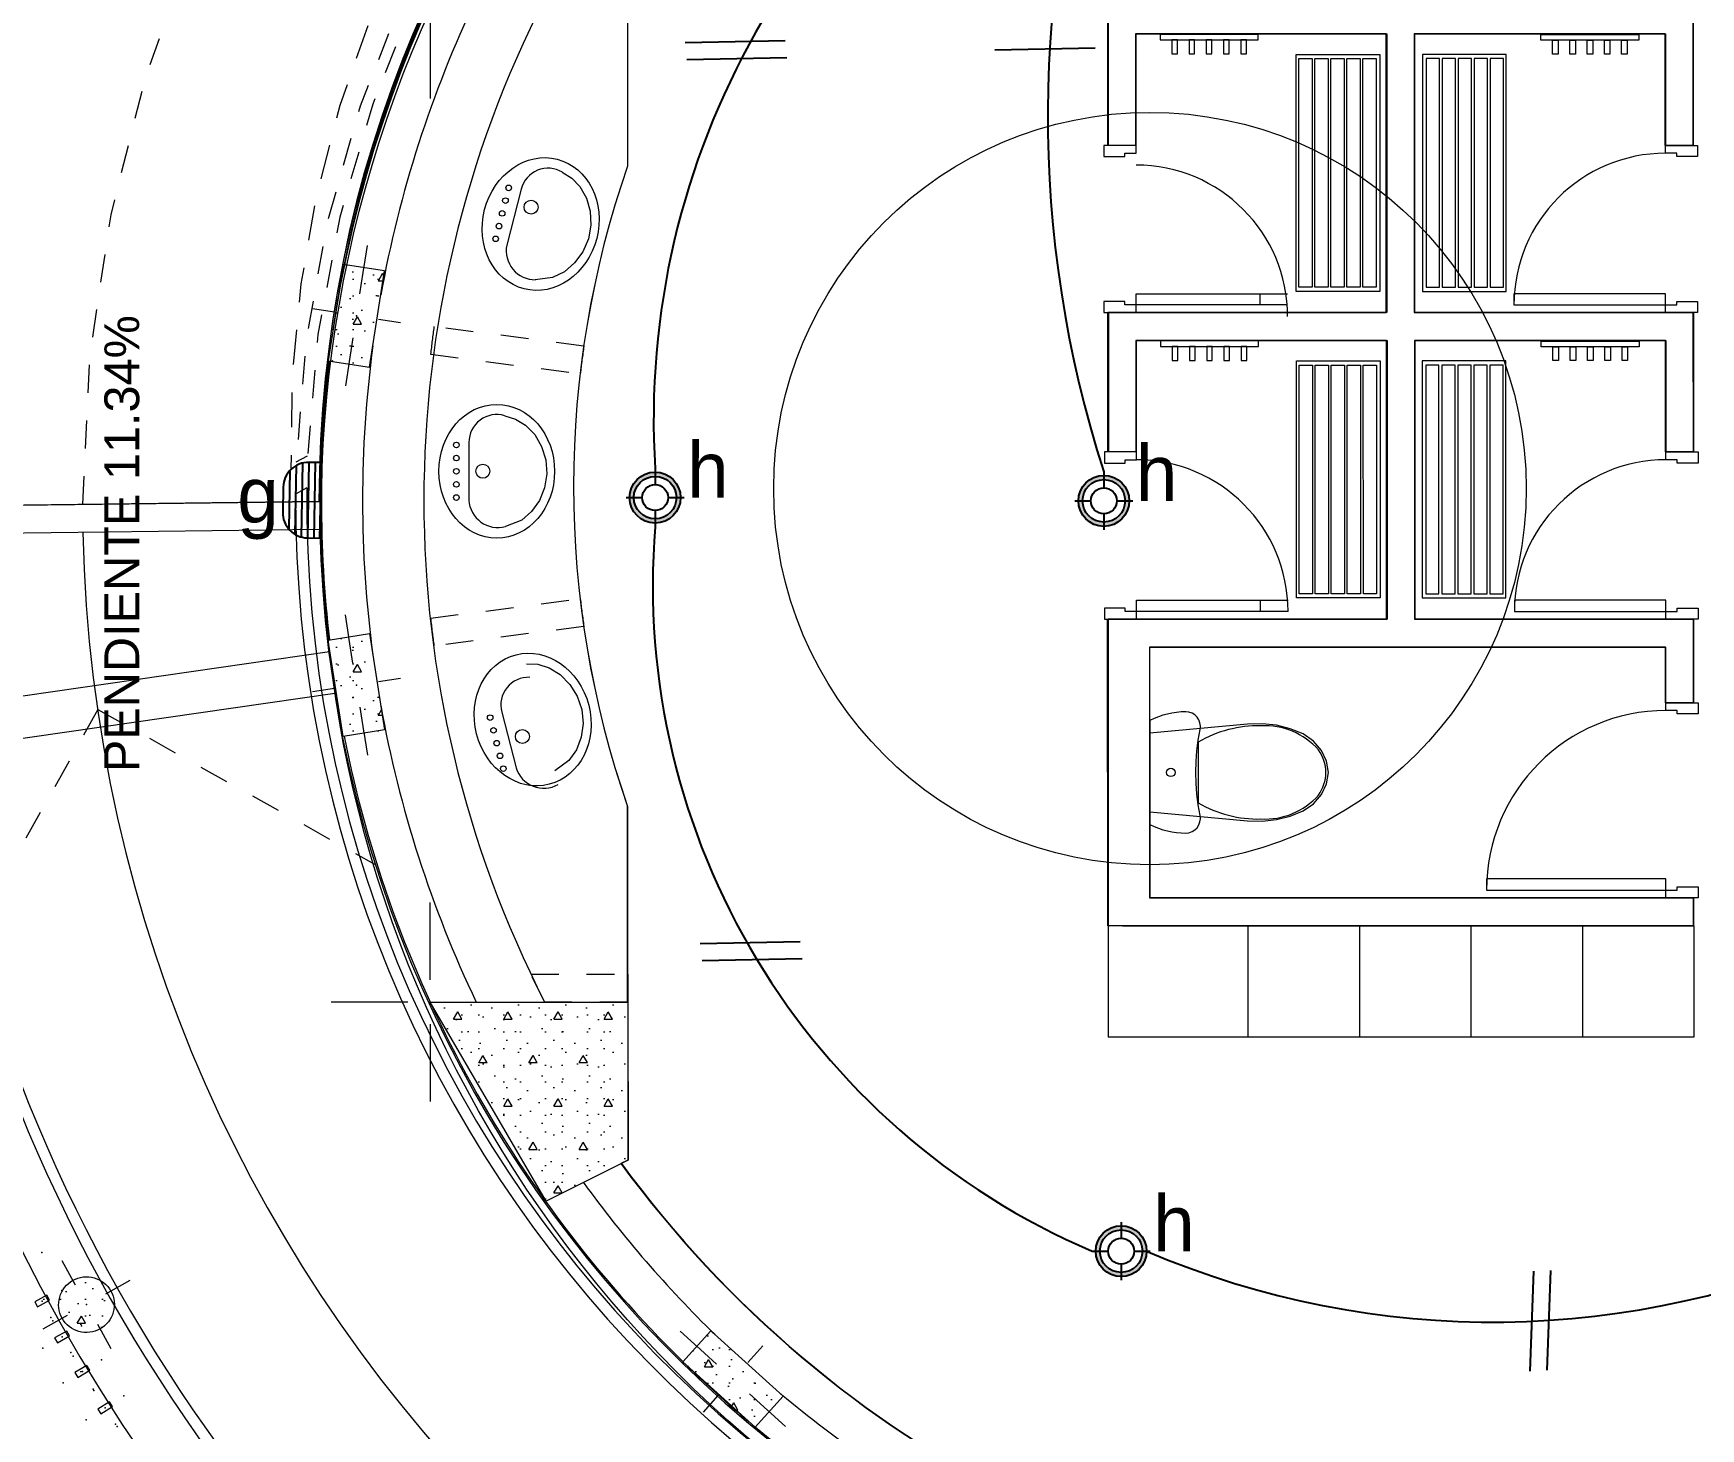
# Model space of a CAD drawing. Header units: feet. Extents: x 2 to 125, y -24 to 91.
# Drawn here: x 77.73 to 83.71, y 80.33 to 85.34 of the extents above; entities that cross this region are included whole.
import ezdxf

# ---------------------------------------------------------------- set-up
doc = ezdxf.new("R2010")
doc.units = ezdxf.units.FT
doc.header["$MEASUREMENT"] = 0
doc.set_wipeout_variables(frame=1)
for name, pattern in [('CONTINUA', [0]), ('Dashed', [0.211667, 0.105833, -0.105833]), ('HIDDEN2', [0.1875, 0.125, -0.0625]), ('Small Dashed', [0.141111, 0.070556, -0.070556])]:
    doc.linetypes.add(name, pattern=pattern)
doc.layers.add('ALUMBRADO', color=1, linetype='Continuous')
for name, color, linetype, lineweight, true_color in [('Annotation - Text_Pen_No__167', 7, 'Continuous', 13, 0x6a6a6a), ('Drawing & Figure_Pen_No__167', 7, 'Continuous', 13, 0x6a6a6a), ('Estructura – Carga_Pen_No__167', 7, 'Continuous', 13, 0x6a6a6a), ('Interior - Furniture _Pen_No__167', 7, 'Continuous', 13, 0x6a6a6a), ('Interior - Mobiliario_Pen_No__167', 7, 'Continuous', 13, 0x6a6a6a), ('Structural - Bearing_Pen_No__167', 7, 'Continuous', 13, 0x6a6a6a)]:
    doc.layers.add(name, color=color, linetype=linetype, lineweight=lineweight, true_color=true_color)
for name, color, linetype, lineweight in [('Cotas varias El', 253, 'Continuous', 13), ('Drawing & Figure_Pen_No__122', 9, 'Continuous', 13), ('Drawing & Figure_Pen_No__141', 7, 'Continuous', 20), ('Interior - Stair & Railing_Pen_No__122', 9, 'Continuous', 13), ('Structural - Bearing_Pen_No__27', 7, 'Continuous', 35), ('TOMACORRIENTE', 5, 'HIDDEN2', 30)]:
    doc.layers.add(name, color=color, linetype=linetype, lineweight=lineweight)
doc.styles.add('GENERATED_STYLE_1', font='arial.ttf')
pattern_1 = [(0, (75.36407, 85.38942), (0, 0.311769), [0.03, -0.15]), (0, (75.45407, 85.5453), (0, 0.311769), [0.03, -0.15]), (60, (75.36407, 85.38942), (-0.27, 0.155885), [0.03, -0.15]), (60, (75.54407, 85.38942), (-0.27, 0.155885), [0.03, -0.15]), (120, (75.39407, 85.38942), (0.27, 0.155885), [0.03, -0.15]), (120, (75.57407, 85.38942), (0.27, 0.155885), [0.03, -0.15]), (0, (75.36407, 85.41942), (0, 0.06), [0, -0.06, 0, -0.09]), (45, (75.39407, 85.41942), (-0.0424264, 0.0424264), [0, -0.045, 0, -0.075])]

# ---------------------------------------------------------------- blocks, each defined once
blk = doc.blocks.new('Wall Hanging Rack 23[27]', base_point=(6.5437, -0.2667))
at = {"layer": 'Interior - Mobiliario_Pen_No__167', "color": 251, "linetype": 'Continuous', "lineweight": 13, "true_color": 0x6a6a6a, "flags": 128}
for points in [[(6.3679, -0.2867), (6.7195, -0.2867), (6.7195, -0.2667), (6.3679, -0.2667)], [(6.4298, -0.3367), (6.4298, -0.2867), (6.4098, -0.2867), (6.4098, -0.3367)], [(6.4918, -0.3367), (6.4918, -0.2867), (6.4718, -0.2867), (6.4718, -0.3367)], [(6.5537, -0.3367), (6.5537, -0.2867), (6.5337, -0.2867), (6.5337, -0.3367)], [(6.6156, -0.3367), (6.6156, -0.2867), (6.5956, -0.2867), (6.5956, -0.3367)], [(6.6776, -0.3367), (6.6776, -0.2867), (6.6576, -0.2867), (6.6576, -0.3367)]]:
    blk.add_lwpolyline(points, close=True, dxfattribs=at)
blk = doc.blocks.new('Wall Hanging Rack 23[31]', base_point=(8.1004, -0.2667))
at = {"layer": 'Interior - Mobiliario_Pen_No__167', "color": 251, "linetype": 'Continuous', "lineweight": 13, "true_color": 0x6a6a6a, "flags": 128}
for points in [[(8.2763, -0.2867), (7.9246, -0.2867), (7.9246, -0.2667), (8.2763, -0.2667)], [(7.9666, -0.3367), (7.9665, -0.2867), (7.9865, -0.2867), (7.9866, -0.3367)], [(8.0285, -0.3367), (8.0285, -0.2867), (8.0485, -0.2867), (8.0485, -0.3367)], [(8.0904, -0.3367), (8.0904, -0.2867), (8.1104, -0.2867), (8.1104, -0.3367)], [(8.1524, -0.3367), (8.1524, -0.2867), (8.1724, -0.2867), (8.1724, -0.3367)], [(8.2143, -0.3367), (8.2143, -0.2867), (8.2343, -0.2867), (8.2343, -0.3367)]]:
    blk.add_lwpolyline(points, close=True, dxfattribs=at)
blk = doc.blocks.new('WC 23[41]', base_point=(6.3212, -3.7627))
at = {"layer": 'Interior - Furniture _Pen_No__167', "color": 251, "linetype": 'Continuous', "lineweight": 13, "true_color": 0x6a6a6a}
for p, q in [((6.4942, -3.6538), (6.4942, -3.7627)), ((6.4942, -3.7627), (6.4942, -3.8717))]:
    blk.add_line(p, q, dxfattribs=at)
at = {"layer": 'Interior - Furniture _Pen_No__167', "color": 251, "linetype": 'Continuous', "lineweight": 13, "true_color": 0x6a6a6a, "flags": 128}
for points in [[(6.3212, -3.9495), (6.3362, -3.9566), (6.3517, -3.9628), (6.3675, -3.9681), (6.3836, -3.9724), (6.3999, -3.9758), (6.4164, -3.9783), (6.433, -3.9797), (6.4496, -3.9802), (6.4612, -3.9789), (6.4722, -3.9751), (6.482, -3.969), (6.4903, -3.9609), (6.4966, -3.9512), (6.5006, -3.9403), (6.5022, -3.9288), (6.5011, -3.9172), (6.4943, -3.8789), (6.4895, -3.8403), (6.4866, -3.8016), (6.4856, -3.7627), (6.4866, -3.7238), (6.4895, -3.6851), (6.4943, -3.6465), (6.5011, -3.6082), (6.5022, -3.5966), (6.5006, -3.5851), (6.4966, -3.5742), (6.4903, -3.5645), (6.482, -3.5564), (6.4722, -3.5503), (6.4612, -3.5465), (6.4496, -3.5452), (6.433, -3.5457), (6.4164, -3.5472), (6.3999, -3.5496), (6.3836, -3.553), (6.3675, -3.5573), (6.3517, -3.5626), (6.3362, -3.5688), (6.3212, -3.5759)], [(6.7746, -3.9321), (6.8243, -3.9197), (6.8713, -3.9007), (6.9085, -3.8751), (6.937, -3.8421), (6.955, -3.8038), (6.9612, -3.7627), (6.955, -3.7217), (6.937, -3.6834), (6.9085, -3.6503), (6.8713, -3.6247), (6.8243, -3.6057), (6.7746, -3.5933), (6.7232, -3.5878), (6.6716, -3.5894), (6.3212, -3.6217), (6.3212, -3.9037), (6.6716, -3.9361), (6.7232, -3.9376)]]:
    blk.add_lwpolyline(points, close=True, dxfattribs=at)
at = {"layer": 'Interior - Furniture _Pen_No__167', "color": 251, "linetype": 'Continuous', "lineweight": 13, "true_color": 0x6a6a6a}
for centre, major_axis, start_param, end_param in [((6.7091, -4.0208), (0.4255, 0), 1.547178, 2.100199), ((6.7335, -3.8522), (0.2571, 0), 0.725935, 1.626524), ((6.8139, -3.7635), (0.1386, 0), 0.005861, 0.632505), ((6.8139, -3.7619), (0.1386, 0), 5.650681, 6.277325), ((6.7091, -3.5046), (0.4255, 0), 4.182984, 4.736005), ((6.7335, -3.6732), (0.2571, 0), 4.656658, 5.557246)]:
    blk.add_ellipse(centre, major_axis=major_axis, ratio=0.999377, start_param=start_param, end_param=end_param, dxfattribs=at)
blk.add_ellipse((6.3961, -3.7627), major_axis=(0, 0.015), ratio=0.999724, dxfattribs=at)
blk = doc.blocks.new('LED')
at = {"layer": 'ALUMBRADO'}
h = blk.add_hatch(color=256, dxfattribs=at)
h.dxf.hatch_style = 1
edge = h.paths.add_edge_path(flags=17)
edge.add_arc((0, 0), 0.135, 0, 360)
edge = h.paths.add_edge_path()
edge.add_arc((0, 0), 0.162, 0, 360)
for points in [[(0, 0.185), (0, 0.082)], [(-0.185, 0), (-0.082, 0)], [(0.082, 0), (0.185, 0)], [(0, -0.082), (0, -0.185)]]:
    blk.add_lwpolyline(points, dxfattribs=at)
at = {"layer": 'ALUMBRADO', "linetype": 'CONTINUA', "ltscale": 0.003}
for radius in [0.162, 0.135, 0.0824]:
    blk.add_circle((0, 0), radius, dxfattribs=at)
blk = doc.blocks.new('LUM PARED 20 W')
at = {"layer": 'ALUMBRADO', "color": 6}
blk.add_lwpolyline([(-0.05, -0.15), (0.05, -0.15, 0.414214), (0.15, -0.05), (0.15, 0), (-0.15, 0), (-0.15, -0.05, 0.414214)], format="xyb", close=True, dxfattribs=at)
for points in [[(-0.15, -0.025), (0.15, -0.025)], [(-0.15, -0.05), (0.15, -0.05)], [(-0.1468, -0.075), (0.1468, -0.075)], [(-0.1366, -0.1), (0.1366, -0.1)], [(-0.1161, -0.125), (0.1161, -0.125)]]:
    blk.add_lwpolyline(points, dxfattribs=at)

msp = doc.modelspace()

# ---------------------------------------------------------------- hatches: boundary and pattern name
at = {"layer": 'Cotas varias El'}
h = msp.add_hatch(dxfattribs=at)
h.set_pattern_fill('STRUCTURAL_CONCRETE', color=256, style=0, pattern_type=2)
h.set_pattern_definition(pattern_1)
h.paths.add_polyline_path([(77.8684, 80.8673, 0.414214), (77.8299, 80.7312, 0.414214), (77.9659, 80.6927, 0.414214), (78.0045, 80.8287, 0.414214)])
h = msp.add_hatch(dxfattribs=at)
h.set_pattern_fill('STRUCTURAL_CONCRETE', color=256, style=0, pattern_type=2)
h.set_pattern_definition(pattern_1)
h.paths.add_polyline_path([(77.7313, 80.7898), (77.7409, 80.7722), (77.7848, 80.796), (77.7753, 80.8136)])
h = msp.add_hatch(dxfattribs=at)
h.set_pattern_fill('STRUCTURAL_CONCRETE', color=256, style=0, pattern_type=2)
h.set_pattern_definition(pattern_1)
h.paths.add_polyline_path([(77.8759, 80.536), (77.8863, 80.5188), (77.929, 80.5447), (77.9187, 80.5618)])

# ---------------------------------------------------------------- linework, layer by layer
at = {"layer": 'ALUMBRADO', "color": 114, "lineweight": 25}
for points in [[(80.0645, 85.3094), (80.4233, 85.3159)], [(80.0707, 85.2485), (80.4296, 85.2549)], [(81.1766, 85.2833), (81.5355, 85.2898)], [(80.1192, 82.0764), (80.478, 82.0829)], [(80.1255, 82.0155), (80.4843, 82.022)], [(83.0969, 80.5412), (83.1093, 80.8999)], [(83.1581, 80.5443), (83.1705, 80.903)]]:
    msp.add_lwpolyline(points, dxfattribs=at)
at = {"layer": 'ALUMBRADO', "linetype": 'CONTINUA', "lineweight": 25}
for centre, radius, start, end in [((82.7779, 83.9545), 2.826, 117.42336, 183.53352), ((85.5053, 85.043), 4.1392, 161.46879, 197.9294), ((82.5477, 83.3612), 2.599, 175.3561, 246.82626), ((82.9626, 83.8722), 3.155, 246.81883, 294.62011)]:
    msp.add_arc(centre, radius, start, end, dxfattribs=at)
at = {"layer": 'Cotas varias El'}
for p, q in [((78.7524, 83.662), (77.0525, 83.6408)), ((78.7536, 83.562), (77.0537, 83.5408)), ((77.8782, 80.8498), (77.8294, 80.9371)), ((77.987, 80.819), (78.0743, 80.8678)), ((77.8473, 80.7409), (77.76, 80.6922)), ((77.9562, 80.7101), (78.005, 80.6228))]:
    msp.add_line(p, q, dxfattribs=at)
msp.add_lwpolyline([(83.6805, 85.4398), (83.6805, 84.9398), (83.5805, 84.9398), (83.5805, 85.3398), (82.6804, 85.3398), (82.6804, 84.3399), (83.6805, 84.3398), (83.6818, 83.8398), (83.5818, 83.8398), (83.5818, 84.2398), (82.6818, 84.2398), (82.6817, 83.24), (83.6818, 83.2399), (83.6819, 82.9398), (83.5819, 82.9398), (83.5818, 83.1398), (81.7308, 83.1398), (81.7309, 82.2398), (83.6819, 82.2398), (83.6819, 82.1399), (81.5812, 82.1398), (81.5803, 83.2398), (82.5815, 83.2398), (82.5818, 84.2397), (81.6819, 84.2398), (81.6819, 83.8398), (81.582, 83.8398), (81.582, 84.3398), (82.5804, 84.3398), (82.5805, 85.3397), (81.6806, 85.3398), (81.6806, 84.9398), (81.5811, 84.9398), (81.5811, 85.4398)], dxfattribs=at)
msp.add_lwpolyline([(77.8684, 80.8673, -0.414214), (78.0045, 80.8287, -0.414214), (77.9659, 80.6927, -0.414214), (77.8299, 80.7312, -0.414214)], format="xyb", close=True, dxfattribs=at)
for points in [[(77.7313, 80.7898), (77.7409, 80.7722), (77.7848, 80.796), (77.7753, 80.8136)], [(77.803, 80.6605), (77.8129, 80.6431), (77.8563, 80.668), (77.8463, 80.6853)], [(77.8759, 80.536), (77.8863, 80.5188), (77.929, 80.5447), (77.9187, 80.5618)], [(77.9573, 80.4045), (77.9681, 80.3877), (78.0102, 80.4146), (77.9994, 80.4315)]]:
    msp.add_lwpolyline(points, close=True, dxfattribs=at)
for centre, radius, start, end in [((83.0826, 83.666), 6.03, 90.52718, 180.24028), ((83.0804, 83.6702), 5.7915, 164.19927, 269.52272), ((83.0804, 83.6702), 5.7915, 164.19927, 269.52272), ((83.0804, 83.6702), 5.7915, 164.19927, 269.52272), ((83.0804, 83.6702), 5.7915, 164.19927, 269.52272), ((83.0804, 83.6702), 5.8315, 164.43064, 269.40029), ((83.0804, 83.6702), 5.8315, 164.43064, 269.40029), ((83.0804, 83.6702), 5.8315, 164.43064, 269.40029), ((83.0804, 83.6702), 5.8315, 164.43064, 269.40029), ((83.0826, 83.666), 6.03, 181.19046, 269.99957), ((83.0826, 83.666), 5.18, 181.26843, 269.99957)]:
    msp.add_arc(centre, radius, start, end, dxfattribs=at)
for p in [(77.7568, 80.9677), (77.8284, 80.831), (77.7581, 80.7929), (77.9172, 80.78), (77.7898, 80.7336), (77.7962, 80.7225), (77.899, 80.704), (77.8296, 80.6642), (77.7602, 80.6244), (77.861, 80.6088), (77.8694, 80.5948), (77.9709, 80.5818), (77.9025, 80.5403), (77.834, 80.4989), (77.9406, 80.4769), (77.9439, 80.4719), (77.9838, 80.4096), (78.0511, 80.4527), (77.9164, 80.3664), (78.0209, 80.3512), (78.0269, 80.3422)]:
    msp.add_point(p, dxfattribs=at)
at = {"layer": 'Drawing & Figure_Pen_No__122', "color": 9, "linetype": 'Dashed', "lineweight": 13}
for q in [(77.4299, 81.9703), (78.951, 82.3607)]:
    msp.add_line((77.9581, 82.9155), q, dxfattribs=at)
at = {"layer": 'Drawing & Figure_Pen_No__141', "color": 7, "linetype": 'Continuous', "lineweight": 20}
for p, q in [((79.4765, 84.7828), (79.425, 84.5822)), ((79.2892, 83.8742), (79.2892, 83.667)), ((79.4068, 82.9065), (79.4583, 82.7059))]:
    msp.add_line(p, q, dxfattribs=at)
at = {"layer": 'Drawing & Figure_Pen_No__141', "color": 7, "linetype": 'Continuous', "lineweight": 20, "flags": 128}
for points in [[(79.6238, 84.8437), (79.6585, 84.8221), (79.6876, 84.7922), (79.711, 84.7511), (79.7243, 84.704), (79.7268, 84.654), (79.718, 84.6042), (79.6979, 84.5579), (79.6684, 84.5179), (79.6316, 84.4865), (79.5896, 84.4658), (79.5274, 84.4576)], [(79.4177, 83.97), (79.4566, 83.9577), (79.4922, 83.936), (79.5252, 83.9019), (79.5497, 83.8596), (79.5646, 83.8119), (79.5685, 83.7614), (79.5605, 83.7116), (79.5419, 83.6656), (79.5141, 83.626), (79.4786, 83.5955), (79.4203, 83.572)], [(79.496, 83.08), (79.5367, 83.0778), (79.5766, 83.0656), (79.617, 83.0408), (79.6513, 83.0059), (79.6776, 82.9633), (79.6939, 82.9154), (79.6986, 82.8652), (79.692, 82.816), (79.6749, 82.7707), (79.6481, 82.7323), (79.5975, 82.6952)]]:
    msp.add_lwpolyline(points, dxfattribs=at)
at = {"layer": 'Drawing & Figure_Pen_No__141', "color": 7, "linetype": 'Continuous', "lineweight": 20}
for centre, radius in [((79.4321, 84.7874), 0.01), ((79.4086, 84.696), 0.01), ((79.4203, 84.7417), 0.01), ((79.5122, 84.7181), 0.025), ((79.3969, 84.6503), 0.01), ((79.3851, 84.6046), 0.01), ((79.2443, 83.865), 0.01), ((79.2443, 83.8178), 0.01), ((79.2443, 83.7706), 0.01), ((79.3392, 83.7706), 0.025), ((79.2443, 83.7234), 0.01), ((79.2443, 83.6762), 0.01), ((79.3656, 82.8865), 0.01), ((79.3774, 82.8408), 0.01), ((79.3891, 82.795), 0.01), ((79.481, 82.8186), 0.025), ((79.4008, 82.7493), 0.01), ((79.4126, 82.7036), 0.01)]:
    msp.add_circle(centre, radius, dxfattribs=at)
for centre, radius, start, end in [((79.5734, 84.758), 0.1, 59.01892, 165.6), ((79.5274, 84.562), 0.1044, 168.79626, 270.56963), ((79.3892, 83.8742), 0.1, 73.41892, 180), ((79.3934, 83.6729), 0.1044, 183.19626, 284.96963), ((79.5037, 82.9314), 0.1, 87.81892, 194.4), ((79.5578, 82.7375), 0.1044, 197.59626, 299.36963)]:
    msp.add_arc(centre, radius, start, end, dxfattribs=at)
for centre, major_axis in [((79.5466, 84.6577), (0.0597, 0.2325)), ((79.3892, 83.7706), (0, 0.24)), ((79.5179, 82.8797), (-0.0597, 0.2325))]:
    msp.add_ellipse(centre, major_axis=major_axis, ratio=0.864583, dxfattribs=at)
at = {"layer": 'Drawing & Figure_Pen_No__167', "color": 251, "linetype": 'Continuous', "lineweight": 13, "true_color": 0x6a6a6a}
msp.add_line((79.8583, 81.866), (79.8583, 82.5676), dxfattribs=at)
msp.add_arc((83.174, 83.7167), 3.5092, 160.88527, 199.11473, dxfattribs=at)
at = {"layer": 'Estructura – Carga_Pen_No__167', "color": 251, "linetype": 'Continuous', "lineweight": 13, "true_color": 0x6a6a6a}
for p, q in [((81.569, 83.8398), (81.569, 83.7998)), ((81.684, 83.8118), (81.684, 83.8398)), ((83.6239, 83.8118), (83.5839, 83.8118)), ((83.6239, 83.7998), (83.6239, 83.8118)), ((83.6989, 83.7998), (83.6239, 83.7998))]:
    msp.add_line(p, q, dxfattribs=at)
for points in [[(82.2568, 84.4162), (82.2568, 85.2663), (82.5568, 85.2663), (82.5568, 84.4162)], [(82.3143, 84.4312), (82.2668, 84.4312), (82.2668, 85.2512), (82.3143, 85.2512)], [(82.3718, 84.4312), (82.3243, 84.4312), (82.3243, 85.2512), (82.3718, 85.2512)], [(82.4293, 84.4312), (82.3818, 84.4312), (82.3818, 85.2512), (82.4293, 85.2512)], [(82.4868, 84.4313), (82.4393, 84.4313), (82.4393, 85.2513), (82.4868, 85.2513)], [(82.5443, 84.4313), (82.4968, 84.4313), (82.4968, 85.2513), (82.5443, 85.2513)], [(83.0108, 84.4162), (83.0108, 85.2663), (82.7108, 85.2663), (82.7108, 84.4162)], [(82.7233, 84.4313), (82.7708, 84.4313), (82.7708, 85.2513), (82.7233, 85.2513)], [(82.7808, 84.4313), (82.8283, 84.4313), (82.8283, 85.2513), (82.7808, 85.2513)], [(82.8383, 84.4312), (82.8858, 84.4312), (82.8858, 85.2512), (82.8383, 85.2512)], [(82.8958, 84.4312), (82.9433, 84.4312), (82.9433, 85.2512), (82.8958, 85.2512)], [(82.9533, 84.4312), (83.0008, 84.4312), (83.0008, 85.2512), (82.9533, 85.2512)], [(82.2582, 83.3162), (82.2581, 84.1663), (82.5581, 84.1663), (82.5582, 83.3162)], [(83.0095, 83.3162), (83.0095, 84.1663), (82.7095, 84.1663), (82.7095, 83.3162)], [(82.3157, 83.3312), (82.2682, 83.3312), (82.2681, 84.1512), (82.3156, 84.1512)], [(82.3732, 83.3312), (82.3257, 83.3312), (82.3256, 84.1512), (82.3731, 84.1512)], [(82.4307, 83.3312), (82.3832, 83.3312), (82.3831, 84.1512), (82.4306, 84.1512)], [(82.4882, 83.3313), (82.4407, 83.3313), (82.4406, 84.1513), (82.4881, 84.1513)], [(82.5457, 83.3313), (82.4982, 83.3313), (82.4981, 84.1513), (82.5456, 84.1513)], [(82.722, 83.3313), (82.7695, 83.3313), (82.7695, 84.1513), (82.722, 84.1513)], [(82.7795, 83.3313), (82.827, 83.3313), (82.827, 84.1513), (82.7795, 84.1513)], [(82.837, 83.3312), (82.8845, 83.3312), (82.8845, 84.1512), (82.837, 84.1512)], [(82.8945, 83.3312), (82.942, 83.3312), (82.942, 84.1512), (82.8945, 84.1512)], [(82.952, 83.3312), (82.9995, 83.3312), (82.9995, 84.1512), (82.952, 84.1512)]]:
    msp.add_lwpolyline(points, close=True, dxfattribs=at)
at = {"layer": 'Interior - Stair & Railing_Pen_No__122', "color": 9, "linetype": 'Continuous', "lineweight": 13}
for p, q in [((79.8583, 85.466), (79.8583, 84.8658)), ((81.6826, 84.9398), (81.5676, 84.9398)), ((81.5676, 84.9398), (81.5676, 84.8998)), ((81.5676, 84.8998), (81.6426, 84.8998)), ((81.6826, 84.9398), (81.5826, 84.9398)), ((81.6826, 84.9398), (81.5826, 84.9398)), ((81.6826, 84.9398), (81.5826, 84.9398)), ((81.6426, 84.8998), (81.6426, 84.9118)), ((81.6426, 84.9118), (81.6826, 84.9118)), ((81.6826, 84.9118), (81.6826, 84.9398)), ((83.5825, 84.9398), (83.6825, 84.9398)), ((83.5825, 84.9118), (83.5825, 84.9398)), ((83.5825, 84.9398), (83.6975, 84.9398)), ((83.5825, 84.9398), (83.6825, 84.9398)), ((83.5825, 84.9398), (83.6825, 84.9398)), ((83.6225, 84.9118), (83.5825, 84.9118)), ((83.6225, 84.8998), (83.6225, 84.9118)), ((83.6975, 84.8998), (83.6225, 84.8998)), ((83.6975, 84.9398), (83.6975, 84.8998)), ((81.6826, 84.3678), (81.6826, 84.4078)), ((81.6826, 84.4078), (82.2266, 84.4078)), ((82.1271, 84.4077), (82.1271, 84.3677)), ((83.5825, 84.4078), (83.0385, 84.4078)), ((83.0385, 84.4078), (83.0385, 84.3678)), ((83.5825, 84.3678), (83.5825, 84.4078)), ((81.6426, 84.3798), (81.5676, 84.3798)), ((81.5676, 84.3798), (81.5676, 84.3398)), ((81.6426, 84.3678), (81.6426, 84.3798)), ((81.6826, 84.3678), (81.6426, 84.3678)), ((81.6826, 84.3398), (81.6826, 84.3678)), ((82.2266, 84.3678), (81.6826, 84.3678)), ((83.0385, 84.3678), (83.5825, 84.3678)), ((83.5825, 84.3398), (83.5825, 84.3678)), ((83.5825, 84.3678), (83.6225, 84.3678)), ((83.6225, 84.3678), (83.6225, 84.3798)), ((83.6225, 84.3798), (83.6975, 84.3798)), ((83.6975, 84.3798), (83.6975, 84.3398)), ((81.5676, 84.3398), (81.6826, 84.3398)), ((81.6826, 84.3398), (81.5826, 84.3398)), ((81.6826, 84.3398), (81.5826, 84.3398)), ((81.6826, 84.3398), (81.5826, 84.3398)), ((83.5825, 84.3398), (83.6825, 84.3398)), ((83.6975, 84.3398), (83.5825, 84.3398)), ((83.5825, 84.3398), (83.6825, 84.3398)), ((83.5825, 84.3398), (83.6825, 84.3398)), ((81.684, 83.8398), (81.569, 83.8398)), ((81.684, 83.8398), (81.584, 83.8398)), ((81.684, 83.8398), (81.584, 83.8398)), ((81.684, 83.8398), (81.584, 83.8398)), ((81.644, 83.7998), (81.644, 83.8118)), ((81.644, 83.8118), (81.684, 83.8118)), ((83.5839, 83.8398), (83.6839, 83.8398)), ((83.5839, 83.8118), (83.5839, 83.8398)), ((83.5839, 83.8398), (83.6989, 83.8398)), ((83.5839, 83.8398), (83.6839, 83.8398)), ((83.5839, 83.8398), (83.6839, 83.8398)), ((83.6989, 83.8398), (83.6989, 83.7998)), ((81.569, 83.7998), (81.644, 83.7998)), ((78.7076, 83.7106), (78.6674, 83.6883)), ((78.7076, 83.7106), (78.6674, 83.6883)), ((78.7076, 83.7106), (78.6674, 83.6883)), ((78.7076, 83.7106), (78.6674, 83.6883)), ((81.644, 83.2798), (81.569, 83.2798)), ((81.569, 83.2798), (81.569, 83.2398)), ((81.644, 83.2678), (81.644, 83.2798)), ((81.684, 83.2678), (81.644, 83.2678)), ((81.684, 83.2678), (81.684, 83.3078)), ((81.684, 83.3078), (82.228, 83.3078)), ((81.684, 83.2398), (81.684, 83.2678)), ((82.228, 83.2678), (81.684, 83.2678)), ((82.1284, 83.3077), (82.1284, 83.2677)), ((83.5839, 83.3078), (83.0399, 83.3078)), ((83.0399, 83.3078), (83.0399, 83.2678)), ((83.0399, 83.2678), (83.5839, 83.2678)), ((83.5839, 83.2678), (83.5839, 83.3078)), ((83.5839, 83.2398), (83.5839, 83.2678)), ((83.5839, 83.2678), (83.6239, 83.2678)), ((83.6239, 83.2678), (83.6239, 83.2798)), ((83.6239, 83.2798), (83.6989, 83.2798)), ((83.6989, 83.2798), (83.6989, 83.2398)), ((81.569, 83.2398), (81.684, 83.2398)), ((81.684, 83.2398), (81.584, 83.2398)), ((81.684, 83.2398), (81.584, 83.2398)), ((81.684, 83.2398), (81.584, 83.2398)), ((83.5839, 83.2398), (83.6839, 83.2398)), ((83.6989, 83.2398), (83.5839, 83.2398)), ((83.5839, 83.2398), (83.6839, 83.2398)), ((83.5839, 83.2398), (83.6839, 83.2398)), ((83.5839, 82.9398), (83.6839, 82.9398)), ((83.5839, 82.9118), (83.5839, 82.9398)), ((83.5839, 82.9398), (83.6989, 82.9398)), ((83.5839, 82.9398), (83.6839, 82.9398)), ((83.5839, 82.9398), (83.6839, 82.9398)), ((83.6239, 82.9118), (83.5839, 82.9118)), ((83.6239, 82.8998), (83.6239, 82.9118)), ((83.6989, 82.9398), (83.6989, 82.8998)), ((83.6989, 82.8998), (83.6239, 82.8998)), ((83.5839, 82.3078), (82.9399, 82.3078)), ((82.9399, 82.3078), (82.9399, 82.2678)), ((82.9399, 82.2678), (83.5839, 82.2678)), ((83.5839, 82.2678), (83.5839, 82.3078)), ((83.5839, 82.2398), (83.5839, 82.2678)), ((83.5839, 82.2678), (83.6239, 82.2678)), ((83.6239, 82.2678), (83.6239, 82.2798)), ((83.6239, 82.2798), (83.6989, 82.2798)), ((83.6989, 82.2798), (83.6989, 82.2398)), ((83.5839, 82.2398), (83.6839, 82.2398)), ((83.6989, 82.2398), (83.5839, 82.2398)), ((83.5839, 82.2398), (83.6839, 82.2398)), ((83.5839, 82.2398), (83.6839, 82.2398)), ((81.5821, 82.1379), (81.5821, 81.7398)), ((82.0839, 82.1397), (82.0839, 81.7398)), ((82.4839, 82.1397), (82.4839, 81.7398)), ((82.8839, 82.1397), (82.8839, 81.7398)), ((83.2839, 82.1398), (83.2839, 81.7398)), ((83.6839, 82.1398), (83.6839, 81.7399)), ((83.6839, 81.7399), (81.5821, 81.7398))]:
    msp.add_line(p, q, dxfattribs=at)
at = {"layer": 'Interior - Stair & Railing_Pen_No__122', "color": 9, "linetype": 'Small Dashed', "lineweight": 13}
msp.add_line((78.6695, 83.8038), (78.7103, 83.8265), dxfattribs=at)
msp.add_line((78.6695, 83.8038), (78.7103, 83.8265), dxfattribs=at)
msp.add_line((78.6695, 83.8038), (78.7103, 83.8265), dxfattribs=at)
msp.add_line((78.6695, 83.8038), (78.7103, 83.8265), dxfattribs=at)
at = {"layer": 'Interior - Stair & Railing_Pen_No__122', "color": 9, "linetype": 'Continuous', "lineweight": 13}
for points in [[(81.5827, 85.4398), (81.5827, 84.9398)], [(83.6826, 84.9398), (83.6826, 85.4399)], [(81.6826, 84.9398), (81.6826, 85.3398)], [(81.6826, 85.3398), (82.5825, 85.3398)], [(82.5825, 85.3398), (82.5824, 84.3398)], [(82.6824, 84.3398), (82.6825, 85.3398)], [(82.6825, 85.3398), (83.5825, 85.3398)], [(83.5825, 85.3398), (83.5825, 84.9398)], [(81.5826, 84.3398), (81.5818, 84.3398)], [(82.5824, 84.3398), (81.5831, 84.3398)], [(81.5841, 84.3398), (81.5841, 83.8398)], [(83.5825, 84.3398), (82.6825, 84.3398)], [(83.684, 83.8398), (83.684, 84.3399)], [(81.684, 83.8398), (81.684, 84.2398)], [(81.684, 84.2398), (82.5839, 84.2398)], [(82.5839, 84.2398), (82.5838, 83.2398)], [(82.6838, 83.2398), (82.6839, 84.2398)], [(82.6839, 84.2398), (83.5839, 84.2398)], [(83.5839, 84.2398), (83.5839, 83.8398)], [(81.5824, 83.2398), (81.5821, 82.1379)], [(81.584, 83.2398), (81.5831, 83.2398)], [(82.5838, 83.2398), (81.5844, 83.2398)], [(81.7324, 83.2398), (82.5836, 83.2398)], [(83.5839, 83.2398), (82.6839, 83.2398)], [(83.5839, 83.2398), (83.5839, 83.2399)], [(83.6839, 82.9398), (83.6839, 83.2399)], [(81.7322, 83.1398), (83.5839, 83.1398)], [(81.7329, 82.2398), (81.7322, 83.1398)], [(83.5839, 82.9398), (83.5839, 83.1398)], [(82.6836, 82.2398), (81.7329, 82.2398)], [(83.5839, 82.2399), (82.6839, 82.2398)], [(83.6839, 82.1398), (83.6839, 82.2398)], [(81.7331, 82.1399), (81.5831, 82.1398)], [(81.6336, 82.1398), (82.6836, 82.1398)], [(81.7331, 82.1399), (81.7331, 82.1398)], [(82.6839, 82.1398), (83.5839, 82.1399)], [(83.5839, 82.1398), (83.6839, 82.1398)]]:
    msp.add_lwpolyline(points, dxfattribs=at)
at = {"layer": 'Interior - Stair & Railing_Pen_No__122', "color": 9, "linetype": 'Small Dashed', "lineweight": 13}
for points in [[(79.1517, 84.1903), (79.6888, 84.1205, -0.007125), (79.7017, 84.2197), (79.1636, 84.2896, 0.006322)], [(79.1517, 83.2431), (79.6888, 83.3129, 0.007125), (79.7017, 83.2137), (79.1636, 83.1438, -0.006322)]]:
    msp.add_lwpolyline(points, format="xyb", close=True, dxfattribs=at)
at = {"layer": 'Interior - Stair & Railing_Pen_No__122', "color": 9, "linetype": 'Continuous', "lineweight": 13}
msp.add_circle((81.7326, 83.7084), 1.35, dxfattribs=at)
at = {"layer": 'Interior - Stair & Railing_Pen_No__122', "color": 9, "linetype": 'Small Dashed', "lineweight": 13}
for centre, radius, start, end in [((83.0826, 83.666), 5.18, 90.52718, 180.16231), ((83.0827, 83.6663), 4.4153, 90.20119, 178.21563), ((83.0827, 83.6663), 4.4153, 90.20119, 178.21563), ((83.0827, 83.6663), 4.4153, 90.20119, 178.21563), ((83.0827, 83.6663), 4.4153, 90.20119, 178.21563), ((83.0827, 83.6663), 4.3753, 90.03946, 177.90237), ((83.0827, 83.6663), 4.3753, 90.03946, 177.90237), ((83.0827, 83.6663), 4.3753, 90.03946, 177.90237), ((83.0827, 83.6663), 4.3753, 90.03946, 177.90237)]:
    msp.add_arc(centre, radius, start, end, dxfattribs=at)
at = {"layer": 'Interior - Stair & Railing_Pen_No__122', "color": 9, "linetype": 'Continuous', "lineweight": 13}
for centre, radius, start, end in [((83.0826, 83.666), 4.33, 90.52718, 180.05374), ((83.0826, 83.666), 4.325, 134.39521, 168.7116), ((83.0826, 83.666), 4.175, 154.46021, 169.84625), ((83.5825, 84.3678), 0.544, 90, 180), ((81.6826, 84.3254), 0.544, 0, 90), ((83.0826, 83.666), 4.325, 169.86832, 172.34827), ((83.0826, 83.666), 4.175, 172.37035, 187.62964), ((81.684, 83.2678), 0.544, 0, 90), ((83.5839, 83.2678), 0.544, 90, 180), ((83.0827, 83.6663), 4.4153, 179.71526, 269.17505), ((83.0827, 83.6663), 4.4153, 179.71526, 269.17505), ((83.0827, 83.6663), 4.4153, 179.71526, 269.17505), ((83.0827, 83.6663), 4.4153, 179.71526, 269.17505), ((83.0827, 83.6663), 4.3753, 179.42039, 269.33774), ((83.0827, 83.6663), 4.3753, 179.42039, 269.33774), ((83.0827, 83.6663), 4.3753, 179.42039, 269.33774), ((83.0827, 83.6663), 4.3753, 179.42039, 269.33774), ((83.0826, 83.666), 4.33, 181.377, 269.99957), ((83.0826, 83.666), 4.325, 187.65172, 190.13169), ((83.0826, 83.666), 4.175, 190.15376, 205.53978), ((83.5839, 82.2678), 0.644, 90, 180), ((83.0826, 83.666), 4.325, 191.2884, 225.60479), ((83.0826, 83.666), 4.025, 216.2495, 270), ((83.0826, 83.666), 4.175, 215.89947, 225.80755), ((83.0826, 83.666), 4.325, 225.84315, 229.84169), ((83.0826, 83.666), 4.175, 229.87729, 240.44684), ((83.0826, 83.666), 4.325, 230.24271, 244.93257)]:
    msp.add_arc(centre, radius, start, end, dxfattribs=at)
at = {"layer": 'Structural - Bearing_Pen_No__167', "color": 251, "linetype": 'Continuous', "lineweight": 13, "true_color": 0x6a6a6a}
for p, q in [((79.15, 85.386), (79.15, 85.1085)), ((79.15, 81.946), (79.15, 82.2236)), ((79.07, 81.866), (78.7945, 81.866))]:
    msp.add_line(p, q, dxfattribs=at)
at = {"layer": 'Structural - Bearing_Pen_No__27', "color": 7, "linetype": 'Continuous', "lineweight": 35}
msp.add_arc((83.0826, 83.666), 4.325, 173.34952, 186.65047, dxfattribs=at)

# ---------------------------------------------------------------- block references
at = {"layer": 'ALUMBRADO', "xscale": 0.9034740000000001, "yscale": 0.9034740000000001, "zscale": 0.9034740000000001, "rotation": 268.8596960647445}
msp.add_blockref('LUM PARED 20 W', (78.7576, 83.666), dxfattribs=at)
at = {"layer": 'ALUMBRADO', "xscale": 0.5646712500000001, "yscale": 0.5646712500000001, "zscale": 0.5646712500000001}
for p in [(79.9573, 83.676), (81.5671, 83.6644), (81.6293, 80.9719)]:
    msp.add_blockref('LED', p, dxfattribs=at)
at = {"layer": 'Interior - Stair & Railing_Pen_No__122', "color": 9, "linetype": 'Continuous', "lineweight": 13}
for name, p in [('Wall Hanging Rack 23[27]', (81.9448, 85.3384)), ('Wall Hanging Rack 23[31]', (83.311, 85.3375)), ('Wall Hanging Rack 23[27]', (81.9461, 84.2384)), ('Wall Hanging Rack 23[31]', (83.3123, 84.2375)), ('WC 23[41]', (81.7326, 82.6898))]:
    msp.add_blockref(name, p, dxfattribs=at)

# ---------------------------------------------------------------- texts
at = {"layer": 'ALUMBRADO', "color": 102, "lineweight": 25}
for s, p in [('h', (80.0723, 83.676)), ('h', (81.6822, 83.6644)), ('g', (78.4582, 83.5858)), ('h', (81.7444, 80.9719))]:
    msp.add_text(s, height=0.2, dxfattribs=at).set_placement(p)
at = {"layer": 'Annotation - Text_Pen_No__167', "color": 251, "linetype": 'Continuous', "lineweight": 13, "true_color": 0x6a6a6a, "insert": (77.9814, 83.5108), "char_height": 0.125, "attachment_point": 2, "rotation": 90, "style": 'GENERATED_STYLE_1'}
msp.add_mtext('\\A1;PENDIENTE 11.34%', dxfattribs=at)

# ---------------------------------------------------------------- next in the draw order: wipeouts: each hides what was drawn before it
at = {"color": 9, "linetype": 'Continuous', "lineweight": 13}
for points in [[(78.9327, 84.1441), (78.9868, 84.4899), (78.8386, 84.5131), (78.7845, 84.1673)], [(78.9327, 83.188), (78.7845, 83.1648), (78.8386, 82.819), (78.9868, 82.8422)], [(79.859, 81.866), (79.15, 81.866), (79.5667, 81.1509), (79.861, 81.2982)], [(80.1571, 80.6864), (80.0564, 80.5752), (80.3159, 80.3403), (80.4165, 80.4515)]]:
    msp.add_wipeout(points, dxfattribs=at).dxf.layer = 'Interior - Stair & Railing_Pen_No__122'

# ---------------------------------------------------------------- next in the draw order: hatches: boundary and pattern name
at = {"layer": 'Interior - Stair & Railing_Pen_No__122', "linetype": 'Continuous', "lineweight": 13}
h = msp.add_hatch(dxfattribs=at)
h.set_pattern_fill('STRUCTURAL_CONCRETE', color=9, style=0, pattern_type=2)
h.set_pattern_definition(pattern_1)
h.paths.add_polyline_path([(78.9327, 84.1441), (78.9868, 84.4899), (78.8386, 84.5131), (78.7845, 84.1673)])
h = msp.add_hatch(dxfattribs=at)
h.set_pattern_fill('STRUCTURAL_CONCRETE', color=9, style=0, pattern_type=2)
h.set_pattern_definition(pattern_1)
h.paths.add_polyline_path([(78.9327, 83.188), (78.7845, 83.1648), (78.8386, 82.819), (78.9868, 82.8422)])
h = msp.add_hatch(dxfattribs=at)
h.set_pattern_fill('STRUCTURAL_CONCRETE', color=9, style=0, pattern_type=2)
h.set_pattern_definition(pattern_1)
h.paths.add_polyline_path([(79.859, 81.866), (79.15, 81.866), (79.5667, 81.1509), (79.861, 81.2982)])
h = msp.add_hatch(dxfattribs=at)
h.set_pattern_fill('STRUCTURAL_CONCRETE', color=9, style=0, pattern_type=2)
h.set_pattern_definition(pattern_1)
h.paths.add_polyline_path([(80.1571, 80.6864), (80.0564, 80.5752), (80.3159, 80.3403), (80.4165, 80.4515)])

# ---------------------------------------------------------------- next in the draw order: linework, layer by layer
at = {"layer": 'Cotas varias El'}
for p, q in [((77.2809, 82.906), (78.7886, 83.1232)), ((77.3022, 82.7575), (78.8083, 82.9745))]:
    msp.add_line(p, q, dxfattribs=at)
for points in [[(88.7641, 87.991), (88.7707, 89.4684), (88.7336, 89.5011), (83.3821, 89.4976, 0.425634), (77.2889, 83.6437), (78.7524, 83.662, -0.410799), (83.0422, 87.9915), (87.2776, 87.9915), (87.2776, 87.886), (87.8752, 87.886)], [(79.859, 86.0339), (79.8583, 84.8658, 0.168372), (79.8583, 82.5676), (79.859, 81.2982), (79.8347, 81.2861, 0.238928), (83.0806, 79.641), (83.0806, 79.7935), (83.6806, 79.7935), (83.6806, 79.491), (86.5756, 79.491)]]:
    msp.add_lwpolyline(points, format="xyb", dxfattribs=at)
at = {"layer": 'Interior - Stair & Railing_Pen_No__122', "color": 9, "linetype": 'Continuous', "lineweight": 13}
for p, q in [((78.8733, 84.2496), (78.8462, 84.0767)), ((78.8733, 83.0825), (78.8462, 83.2554)), ((78.9647, 83.0159), (79.0437, 83.0282)), ((78.8066, 82.9911), (78.7276, 82.9788)), ((78.898, 82.9245), (78.925, 82.7516)), ((80.2902, 80.5727), (80.3439, 80.632)), ((80.2958, 80.4597), (80.4255, 80.3422))]:
    msp.add_line(p, q, dxfattribs=at)
for points in [[(79.4121, 78.8897), (80.4167, 80.1971, -0.706436), (83.0782, 87.991), (87.3476, 88.0589)], [(87.2776, 87.991), (83.1061, 87.991, 0.374074), (78.7962, 84.2419, 1.791502)]]:
    msp.add_lwpolyline(points, format="xyb", dxfattribs=at)
for points in [[(78.9327, 84.1441), (78.9868, 84.4899), (78.8386, 84.5131), (78.7845, 84.1673)], [(78.9327, 83.188), (78.9868, 82.8422), (78.8386, 82.819), (78.7845, 83.1648)], [(79.859, 81.866), (79.861, 81.2982), (79.5667, 81.1509), (79.15, 81.866)], [(80.1571, 80.6864), (80.4165, 80.4515), (80.3159, 80.3403), (80.0564, 80.5752)]]:
    msp.add_lwpolyline(points, close=True, dxfattribs=at)
at = {"layer": 'Interior - Stair & Railing_Pen_No__122', "color": 9, "linetype": 'Small Dashed', "lineweight": 13}
msp.add_lwpolyline([(79.5116, 81.966), (79.859, 81.966), (79.859, 81.866), (79.561, 81.866)], close=True, dxfattribs=at)
at = {"layer": 'Interior - Stair & Railing_Pen_No__122', "color": 9, "linetype": 'Continuous', "lineweight": 13}
msp.add_arc((83.0826, 83.666), 3.955, 152.92734, 207.07266, dxfattribs=at)
for p in [(78.8856, 83.0035), (80.2365, 80.5133)]:
    msp.add_point(p, dxfattribs=at)
at = {"layer": 'Structural - Bearing_Pen_No__167', "color": 251, "linetype": 'Continuous', "lineweight": 13, "true_color": 0x6a6a6a}
for p, q in [((78.898, 84.4076), (78.925, 84.5805)), ((78.8066, 84.341), (78.7276, 84.3533)), ((78.9647, 84.3162), (79.0437, 84.3039)), ((79.23, 81.866), (79.5055, 81.866)), ((79.15, 81.786), (79.15, 81.5085)), ((80.1772, 80.567), (80.0474, 80.6845)), ((80.1828, 80.454), (80.1291, 80.3947))]:
    msp.add_line(p, q, dxfattribs=at)
for p in [(78.8856, 84.3286), (79.15, 81.866)]:
    msp.add_point(p, dxfattribs=at)
at = {"layer": 'TOMACORRIENTE', "color": 10, "lineweight": 20}
msp.add_arc((82.7327, 83.892), 4.0836, 108.26541, 181.61047, dxfattribs=at)

doc.saveas('drawing.dxf')
